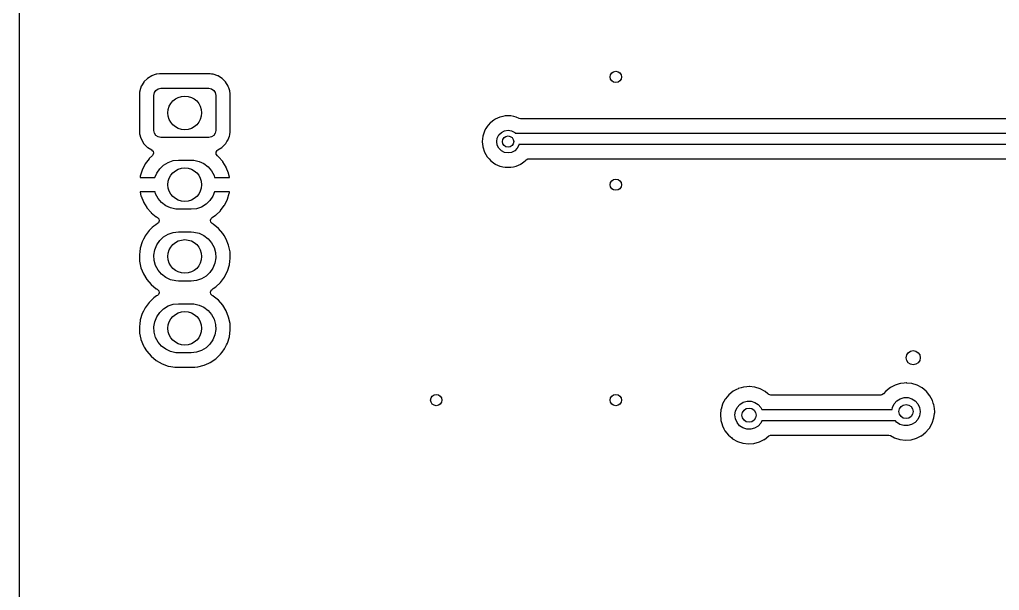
# Model space of a CAD drawing. Extents: x 61 to 228, y -146 to -45.
# Drawn here: x 61.47 to 96.11, y -105.79 to -85.6 of the extents above; entities that cross this region are included whole.
import ezdxf

# ---------------------------------------------------------------- set-up
doc = ezdxf.new("R2010")
doc.units = 0
doc.layers.add('BLACK', color=7, linetype='CONTINUOUS')

msp = doc.modelspace()

# ---------------------------------------------------------------- linework, layer by layer
at = {"layer": 'BLACK', "linetype": 'CONTINUOUS'}
for p, q in [((61.4685, -145.415), (61.4685, -45.0845)), ((66.1411, -87.5884), (65.9907, -87.6815)), ((66.2269, -87.5598), (66.1411, -87.5884)), ((66.3023, -87.5347), (66.2269, -87.5598)), ((66.3088, -87.5325), (66.3023, -87.5347)), ((66.3023, -87.5347), (66.3023, -87.5347)), ((66.3157, -87.5318), (66.3088, -87.5325)), ((66.4113, -87.5218), (66.3157, -87.5318)), ((66.3157, -87.5318), (66.3157, -87.5318)), ((66.4114, -87.5218), (66.4113, -87.5218)), ((66.4146, -87.5215), (66.4114, -87.5218)), ((68.2054, -87.5215), (66.4146, -87.5215)), ((68.2542, -87.5265), (68.2054, -87.5215)), ((68.303, -87.5315), (68.2542, -87.5265)), ((68.3099, -87.5322), (68.303, -87.5315)), ((68.303, -87.5315), (68.303, -87.5315)), ((68.3164, -87.5344), (68.3099, -87.5322)), ((68.3173, -87.5347), (68.3164, -87.5344)), ((68.3164, -87.5344), (68.3164, -87.5344)), ((68.4777, -87.5879), (68.3173, -87.5347)), ((68.484, -87.5917), (68.4777, -87.5879)), ((68.5758, -87.6483), (68.484, -87.5917)), ((68.484, -87.5917), (68.484, -87.5917)), ((68.6283, -87.6807), (68.5758, -87.6483)), ((65.7729, -87.9573), (65.7172, -88.1251)), ((65.7795, -87.9465), (65.7729, -87.9573)), ((65.8619, -87.8129), (65.7795, -87.9465)), ((65.8657, -87.8067), (65.8619, -87.8129)), ((65.8619, -87.8129), (65.8619, -87.8129)), ((65.9907, -87.6815), (65.8657, -87.8067)), ((68.7535, -87.8057), (68.6283, -87.6807)), ((68.8465, -87.9561), (68.7535, -87.8057)), ((68.8489, -87.963), (68.8465, -87.9561)), ((68.8679, -88.02), (68.8489, -87.963)), ((65.7133, -88.1632), (65.7065, -88.2296)), ((65.7065, -88.2296), (65.7065, -89.5704)), ((65.7165, -88.132), (65.7133, -88.1632)), ((65.7172, -88.1251), (65.7165, -88.132)), ((65.7165, -88.132), (65.7165, -88.132)), ((66.215, -88.28), (66.234, -88.1843)), ((66.215, -89.52), (66.215, -88.28)), ((66.234, -88.1843), (66.2882, -88.1032)), ((66.2882, -88.1032), (66.3693, -88.049)), ((66.3693, -88.049), (66.465, -88.03)), ((66.465, -88.03), (68.155, -88.03)), ((68.155, -88.03), (68.2507, -88.049)), ((68.2507, -88.049), (68.3318, -88.1032)), ((68.3318, -88.1032), (68.386, -88.1843)), ((68.386, -88.1843), (68.405, -88.28)), ((68.405, -88.28), (68.405, -89.52)), ((68.9025, -88.1238), (68.8679, -88.02)), ((68.9032, -88.1307), (68.9025, -88.1238)), ((68.9121, -88.2164), (68.9032, -88.1307)), ((68.9032, -88.1307), (68.9032, -88.1307)), ((68.9135, -88.2296), (68.9121, -88.2164)), ((68.9135, -89.5704), (68.9135, -88.2296)), ((78.5511, -89.0274), (78.4577, -89.0472)), ((78.6381, -89.0089), (78.5511, -89.0274)), ((78.6445, -89.0075), (78.6381, -89.0089)), ((78.6381, -89.0089), (78.6381, -89.0089)), ((78.8355, -89.0075), (78.6445, -89.0075)), ((78.8419, -89.0089), (78.8355, -89.0075)), ((78.9447, -89.0307), (78.8419, -89.0089)), ((78.8419, -89.0089), (78.8419, -89.0089)), ((79.0223, -89.0472), (78.9447, -89.0307)), ((78.001, -89.3791), (77.9555, -89.4578)), ((78.0419, -89.3336), (78.001, -89.3791)), ((78.1243, -89.242), (78.0419, -89.3336)), ((78.1287, -89.2371), (78.1243, -89.242)), ((78.1243, -89.242), (78.1243, -89.242)), ((78.2327, -89.1616), (78.1287, -89.2371)), ((78.2779, -89.1288), (78.2327, -89.1616)), ((78.2832, -89.1249), (78.2779, -89.1288)), ((78.2779, -89.1288), (78.2779, -89.1288)), ((78.2893, -89.1222), (78.2832, -89.1249)), ((78.4517, -89.0499), (78.2893, -89.1222)), ((78.2893, -89.1222), (78.2893, -89.1222)), ((78.4577, -89.0472), (78.4517, -89.0499)), ((78.4517, -89.0499), (78.4517, -89.0499)), ((79.0283, -89.0499), (79.0223, -89.0472)), ((79.1297, -89.095), (79.0283, -89.0499)), ((79.0283, -89.0499), (79.0283, -89.0499)), ((79.1809, -89.1059), (79.1297, -89.095)), ((99.7092, -89.1059), (79.1809, -89.1059)), ((65.7065, -89.5704), (65.7068, -89.5736)), ((65.7068, -89.5736), (65.7068, -89.5737)), ((65.7068, -89.5737), (65.7137, -89.6396)), ((65.7137, -89.6396), (65.7175, -89.6762)), ((65.7175, -89.6762), (65.7197, -89.6827)), ((65.7197, -89.6827), (65.7197, -89.6827)), ((65.7197, -89.6827), (65.7452, -89.7592)), ((66.234, -89.6157), (66.215, -89.52)), ((66.2882, -89.6968), (66.234, -89.6157)), ((66.3693, -89.751), (66.2882, -89.6968)), ((68.3318, -89.6968), (68.2507, -89.751)), ((68.386, -89.6157), (68.3318, -89.6968)), ((68.405, -89.52), (68.386, -89.6157)), ((68.8471, -89.8427), (68.8872, -89.7219)), ((68.8872, -89.7219), (68.9006, -89.6814)), ((68.9006, -89.6814), (68.9028, -89.6749)), ((68.9006, -89.6814), (68.9006, -89.6814)), ((68.9028, -89.6749), (68.9135, -89.5704)), ((77.8465, -89.7261), (77.8265, -89.916)), ((77.9055, -89.5444), (77.8465, -89.7261)), ((77.9095, -89.5375), (77.9055, -89.5444)), ((77.9555, -89.4578), (77.9095, -89.5375)), ((78.3596, -89.7924), (78.4164, -89.6809)), ((78.4164, -89.6809), (78.5049, -89.5924)), ((78.5049, -89.5924), (78.6164, -89.5356)), ((78.6164, -89.5356), (78.74, -89.516)), ((78.74, -89.516), (78.8636, -89.5356)), ((78.8636, -89.5356), (78.9751, -89.5924)), ((78.9751, -89.5924), (78.9971, -89.6144)), ((78.9971, -89.6144), (100.103, -89.6144)), ((65.7452, -89.7592), (65.7734, -89.8439)), ((65.7734, -89.8439), (65.8665, -89.9943)), ((65.8665, -89.9943), (65.9917, -90.1193)), ((66.465, -89.77), (66.3693, -89.751)), ((68.155, -89.77), (66.465, -89.77)), ((68.2507, -89.751), (68.155, -89.77)), ((68.6293, -90.1185), (68.7543, -89.9933)), ((68.7543, -89.9933), (68.7581, -89.9871)), ((68.7581, -89.9871), (68.802, -89.916)), ((68.802, -89.916), (68.8433, -89.849)), ((68.8433, -89.849), (68.8471, -89.8427)), ((68.8433, -89.849), (68.8433, -89.849)), ((77.8265, -89.916), (77.8272, -89.9226)), ((77.8272, -89.9226), (77.8449, -90.0907)), ((78.34, -89.916), (78.3596, -89.7924)), ((78.3596, -90.0396), (78.34, -89.916)), ((78.4164, -90.1511), (78.3596, -90.0396)), ((79.1204, -90.0396), (79.0636, -90.1511)), ((79.1244, -90.0144), (79.1204, -90.0396)), ((100.105, -90.0144), (79.1244, -90.0144)), ((65.9917, -90.1193), (65.9979, -90.1231)), ((65.9979, -90.1231), (65.9979, -90.1231)), ((65.9979, -90.1231), (66.1423, -90.2121)), ((66.1662, -90.412), (66.0531, -90.5199)), ((66.1423, -90.2121), (66.141, -90.2141)), ((66.141, -90.2141), (66.1858, -90.2535)), ((66.1847, -90.3898), (66.1662, -90.412)), ((66.2052, -90.3218), (66.1847, -90.3898)), ((66.1858, -90.2535), (66.2052, -90.3218)), ((68.4198, -90.2882), (68.4565, -90.2274)), ((68.4217, -90.3592), (68.4198, -90.2882)), ((68.4617, -90.4178), (68.4217, -90.3592)), ((68.4565, -90.2274), (68.4793, -90.2122)), ((68.495, -90.4451), (68.4617, -90.4178)), ((68.4789, -90.2116), (68.6231, -90.1223)), ((68.4793, -90.2122), (68.4789, -90.2116)), ((68.6231, -90.1223), (68.6293, -90.1185)), ((77.8449, -90.0907), (77.8465, -90.1059)), ((77.8465, -90.1059), (77.9055, -90.2876)), ((77.9055, -90.2876), (78.001, -90.4529)), ((78.5049, -90.2396), (78.4164, -90.1511)), ((78.6164, -90.2964), (78.5049, -90.2396)), ((78.74, -90.316), (78.6164, -90.2964)), ((78.8636, -90.2964), (78.74, -90.316)), ((78.9751, -90.2396), (78.8636, -90.2964)), ((79.0636, -90.1511), (78.9751, -90.2396)), ((65.9072, -90.716), (65.806, -90.9149)), ((65.9128, -90.707), (65.9072, -90.716)), ((66.046, -90.5279), (65.9128, -90.707)), ((66.0531, -90.5199), (66.046, -90.5279)), ((66.4225, -90.8761), (66.559, -90.747)), ((66.559, -90.747), (66.7201, -90.6502)), ((66.7201, -90.6502), (66.8982, -90.5903)), ((66.8982, -90.5903), (67.085, -90.57)), ((67.085, -90.57), (67.535, -90.57)), ((67.535, -90.57), (67.632, -90.5754)), ((67.632, -90.5754), (67.8154, -90.6164)), ((67.8154, -90.6164), (67.9857, -90.6958)), ((67.9857, -90.6958), (68.135, -90.81)), ((68.5027, -90.4526), (68.495, -90.4451)), ((68.6489, -90.6211), (68.5027, -90.4526)), ((68.6552, -90.6297), (68.6489, -90.6211)), ((68.771, -90.8205), (68.6552, -90.6297)), ((78.001, -90.4529), (78.0054, -90.4579)), ((78.0054, -90.4579), (78.0054, -90.4579)), ((78.0054, -90.4579), (78.068, -90.5273)), ((78.068, -90.5273), (78.1287, -90.5949)), ((78.1287, -90.5949), (78.183, -90.6343)), ((78.183, -90.6343), (78.2778, -90.7031)), ((78.2778, -90.7031), (78.2832, -90.7071)), ((78.2832, -90.7071), (78.2893, -90.7098)), ((78.2893, -90.7098), (78.2893, -90.7098)), ((78.2893, -90.7098), (78.4517, -90.7821)), ((79.0283, -90.7821), (79.1907, -90.7098)), ((79.1907, -90.7098), (79.1968, -90.7071)), ((79.1907, -90.7098), (79.1907, -90.7098)), ((79.1968, -90.7071), (79.2021, -90.7032)), ((79.2021, -90.7032), (79.3459, -90.5987)), ((79.3459, -90.5987), (79.3513, -90.5949)), ((79.3459, -90.5987), (79.3459, -90.5987)), ((79.3513, -90.5949), (79.3557, -90.59)), ((79.3557, -90.59), (79.3785, -90.5646)), ((79.3557, -90.59), (79.3557, -90.59)), ((79.3785, -90.5646), (79.439, -90.5273)), ((79.439, -90.5273), (79.4721, -90.5229)), ((79.4721, -90.5229), (99.7092, -90.5229)), ((65.802, -90.9248), (65.7359, -91.1379)), ((65.806, -90.9149), (65.802, -90.9248)), ((66.2551, -91.186), (66.3168, -91.0316)), ((66.3168, -91.0316), (66.4225, -90.8761)), ((68.135, -90.81), (68.2563, -90.9535)), ((68.2563, -90.9535), (68.3439, -91.1197)), ((68.7757, -90.83), (68.771, -90.8205)), ((68.8577, -91.0376), (68.7757, -90.83)), ((68.8607, -91.0478), (68.8577, -91.0376)), ((68.8867, -91.1714), (68.8607, -91.0478)), ((78.4517, -90.7821), (78.4577, -90.7848)), ((78.4577, -90.7848), (78.5511, -90.8046)), ((78.5511, -90.8046), (78.6381, -90.8231)), ((78.6381, -90.8231), (78.6381, -90.8231)), ((78.6381, -90.8231), (78.6445, -90.8245)), ((78.6445, -90.8245), (78.8355, -90.8245)), ((78.8355, -90.8245), (78.8419, -90.8231)), ((78.8419, -90.8231), (78.9289, -90.8046)), ((78.8419, -90.8231), (78.8419, -90.8231)), ((78.9289, -90.8046), (79.0223, -90.7848)), ((79.0223, -90.7848), (79.0283, -90.7821)), ((65.7336, -91.1483), (65.731, -91.168)), ((65.731, -91.168), (65.7332, -91.1822)), ((65.7332, -91.1822), (65.7463, -91.186)), ((65.7359, -91.1379), (65.7336, -91.1483)), ((65.7463, -91.186), (66.2551, -91.186)), ((68.3439, -91.1197), (68.3622, -91.186)), ((68.3622, -91.186), (68.8716, -91.186)), ((68.8716, -91.186), (68.8852, -91.182)), ((68.8852, -91.182), (68.8867, -91.1714)), ((65.7348, -91.698), (65.7333, -91.7086)), ((65.7333, -91.7086), (65.7593, -91.8322)), ((65.7484, -91.694), (65.7348, -91.698)), ((66.2578, -91.694), (65.7484, -91.694)), ((66.2761, -91.7603), (66.2578, -91.694)), ((66.3637, -91.9265), (66.2761, -91.7603)), ((68.3649, -91.694), (68.3032, -91.8484)), ((68.8737, -91.694), (68.3649, -91.694)), ((68.818, -91.9552), (68.8841, -91.7421)), ((68.8868, -91.6978), (68.8737, -91.694)), ((68.8841, -91.7421), (68.8864, -91.7317)), ((68.8864, -91.7317), (68.889, -91.712)), ((68.889, -91.712), (68.8868, -91.6978)), ((65.7593, -91.8322), (65.7623, -91.8424)), ((65.7623, -91.8424), (65.8443, -92.05)), ((65.8443, -92.05), (65.849, -92.0595)), ((65.849, -92.0595), (65.9648, -92.2503)), ((66.485, -92.07), (66.3637, -91.9265)), ((66.6343, -92.1842), (66.485, -92.07)), ((68.061, -92.133), (67.8999, -92.2298)), ((68.1975, -92.0039), (68.061, -92.133)), ((68.3032, -91.8484), (68.1975, -92.0039)), ((68.7128, -92.164), (68.814, -91.9651)), ((68.814, -91.9651), (68.818, -91.9552)), ((65.9648, -92.2503), (65.9711, -92.2589)), ((65.9711, -92.2589), (66.1173, -92.4274)), ((66.1173, -92.4274), (66.125, -92.4349)), ((66.125, -92.4349), (66.2975, -92.5764)), ((66.8046, -92.2636), (66.6343, -92.1842)), ((66.988, -92.3046), (66.8046, -92.2636)), ((67.085, -92.31), (66.988, -92.3046)), ((67.535, -92.31), (67.085, -92.31)), ((67.7218, -92.2897), (67.535, -92.31)), ((67.8999, -92.2298), (67.7218, -92.2897)), ((68.4054, -92.5141), (68.5669, -92.3601)), ((68.5669, -92.3601), (68.574, -92.3521)), ((68.574, -92.3521), (68.7072, -92.173)), ((68.7072, -92.173), (68.7128, -92.164)), ((66.347, -92.815), (66.288, -92.8547)), ((66.2975, -92.5764), (66.3063, -92.5824)), ((66.3063, -92.5824), (66.339, -92.601)), ((66.339, -92.601), (66.3883, -92.6521)), ((66.3762, -92.7878), (66.347, -92.815)), ((66.4021, -92.7217), (66.3762, -92.7878)), ((66.3883, -92.6521), (66.4021, -92.7217)), ((68.2178, -92.6977), (68.2438, -92.6316)), ((68.2317, -92.7673), (68.2178, -92.6977)), ((68.281, -92.8184), (68.2317, -92.7673)), ((68.2438, -92.6316), (68.273, -92.6044)), ((68.273, -92.6044), (68.3972, -92.5208)), ((68.314, -92.8372), (68.281, -92.8184)), ((68.3186, -92.8398), (68.314, -92.8372)), ((68.314, -92.8372), (68.314, -92.8372)), ((68.4995, -92.9882), (68.3186, -92.8398)), ((68.3972, -92.5208), (68.4054, -92.5141)), ((66.0488, -93.0633), (65.9092, -93.251)), ((66.1607, -92.9566), (66.0488, -93.0633)), ((66.2142, -92.9055), (66.1607, -92.9566)), ((66.2181, -92.9018), (66.2142, -92.9055)), ((66.2142, -92.9055), (66.2142, -92.9055)), ((66.288, -92.8547), (66.2181, -92.9018)), ((66.559, -93.287), (66.7201, -93.1902)), ((66.7201, -93.1902), (66.8982, -93.1303)), ((66.8982, -93.1303), (67.085, -93.11)), ((67.085, -93.11), (67.535, -93.11)), ((67.535, -93.11), (67.632, -93.1154)), ((67.632, -93.1154), (67.8154, -93.1564)), ((67.8154, -93.1564), (67.9857, -93.2358)), ((68.6528, -93.1649), (68.4995, -92.9882)), ((68.6556, -93.1694), (68.6528, -93.1649)), ((68.6983, -93.2398), (68.6556, -93.1694)), ((68.6556, -93.1694), (68.6556, -93.1694)), ((65.8032, -93.4595), (65.7338, -93.6829)), ((65.8488, -93.3698), (65.8032, -93.4595)), ((65.9068, -93.2557), (65.8488, -93.3698)), ((65.9092, -93.251), (65.9068, -93.2557)), ((65.9068, -93.2557), (65.9068, -93.2557)), ((66.3168, -93.5716), (66.4225, -93.4161)), ((66.4225, -93.4161), (66.559, -93.287)), ((67.9857, -93.2358), (68.135, -93.35)), ((68.135, -93.35), (68.2563, -93.4935)), ((68.2563, -93.4935), (68.3439, -93.6597)), ((68.7742, -93.3649), (68.6983, -93.2398)), ((68.8601, -93.5824), (68.7742, -93.3649)), ((65.7161, -93.8167), (65.7031, -93.9148)), ((65.7331, -93.6882), (65.7161, -93.8167)), ((65.7338, -93.6829), (65.7331, -93.6882)), ((65.7331, -93.6882), (65.7331, -93.6882)), ((66.2164, -93.9314), (66.247, -93.746)), ((66.247, -93.746), (66.3168, -93.5716)), ((68.3439, -93.6597), (68.3938, -93.8409)), ((68.3938, -93.8409), (68.4036, -94.0286)), ((68.9082, -93.8114), (68.8601, -93.5824)), ((68.9169, -94.0452), (68.9082, -93.8114)), ((65.7031, -93.9148), (65.7118, -94.1486)), ((65.7118, -94.1486), (65.7599, -94.3776)), ((66.2262, -94.1191), (66.2164, -93.9314)), ((66.2761, -94.3003), (66.2262, -94.1191)), ((68.373, -94.214), (68.3032, -94.3884)), ((68.4036, -94.0286), (68.373, -94.214)), ((68.8862, -94.2771), (68.9032, -94.1486)), ((68.9032, -94.1486), (68.9162, -94.0505)), ((68.9162, -94.0505), (68.9169, -94.0452)), ((68.9162, -94.0505), (68.9162, -94.0505)), ((65.7599, -94.3776), (65.8458, -94.5951)), ((66.3637, -94.4665), (66.2761, -94.3003)), ((66.485, -94.61), (66.3637, -94.4665)), ((68.1975, -94.5439), (68.061, -94.673)), ((68.3032, -94.3884), (68.1975, -94.5439)), ((68.7664, -94.5997), (68.8144, -94.5053)), ((68.8144, -94.5053), (68.8168, -94.5005)), ((68.8144, -94.5053), (68.8144, -94.5053)), ((68.8168, -94.5005), (68.8862, -94.2771)), ((65.8458, -94.5951), (65.9672, -94.7951)), ((65.9672, -94.7951), (66.1205, -94.9718)), ((66.6343, -94.7242), (66.485, -94.61)), ((66.8046, -94.8036), (66.6343, -94.7242)), ((66.988, -94.8446), (66.8046, -94.8036)), ((67.085, -94.85), (66.988, -94.8446)), ((67.535, -94.85), (67.085, -94.85)), ((67.7218, -94.8297), (67.535, -94.85)), ((67.8999, -94.7698), (67.7218, -94.8297)), ((68.061, -94.673), (67.8999, -94.7698)), ((68.4019, -95.0582), (68.5712, -94.8967)), ((68.5712, -94.8967), (68.7108, -94.709)), ((68.7108, -94.709), (68.7664, -94.5997)), ((66.1205, -94.9718), (66.3014, -95.1202)), ((66.3014, -95.1202), (66.306, -95.1228)), ((66.306, -95.1228), (66.306, -95.1228)), ((66.306, -95.1228), (66.3385, -95.1413)), ((66.3385, -95.1413), (66.3878, -95.1924)), ((66.4017, -95.262), (66.3757, -95.3281)), ((66.3878, -95.1924), (66.4017, -95.262)), ((68.2183, -95.238), (68.2443, -95.1719)), ((68.2322, -95.3076), (68.2183, -95.238)), ((68.2443, -95.1719), (68.2734, -95.1447)), ((68.2734, -95.1447), (68.3149, -95.1168)), ((68.3149, -95.1168), (68.4019, -95.0582)), ((66.0488, -95.6033), (65.9092, -95.791)), ((66.2181, -95.4418), (66.0488, -95.6033)), ((66.3141, -95.3772), (66.2181, -95.4418)), ((66.3465, -95.3553), (66.3141, -95.3772)), ((66.3757, -95.3281), (66.3465, -95.3553)), ((68.2815, -95.3587), (68.2322, -95.3076)), ((68.314, -95.3772), (68.2815, -95.3587)), ((68.3186, -95.3798), (68.314, -95.3772)), ((68.314, -95.3772), (68.314, -95.3772)), ((68.4995, -95.5282), (68.3186, -95.3798)), ((68.6528, -95.7049), (68.4995, -95.5282)), ((65.8488, -95.9098), (65.8032, -95.9995)), ((65.9068, -95.7957), (65.8488, -95.9098)), ((65.9092, -95.791), (65.9068, -95.7957)), ((65.9068, -95.7957), (65.9068, -95.7957)), ((66.3168, -96.1116), (66.4225, -95.9561)), ((66.4225, -95.9561), (66.559, -95.827)), ((66.559, -95.827), (66.7201, -95.7302)), ((66.7201, -95.7302), (66.8982, -95.6703)), ((66.8982, -95.6703), (67.085, -95.65)), ((67.085, -95.65), (67.535, -95.65)), ((67.535, -95.65), (67.632, -95.6554)), ((67.632, -95.6554), (67.8154, -95.6964)), ((67.8154, -95.6964), (67.9857, -95.7758)), ((67.9857, -95.7758), (68.135, -95.89)), ((68.135, -95.89), (68.2563, -96.0335)), ((68.7742, -95.9049), (68.6528, -95.7049)), ((68.8601, -96.1224), (68.7742, -95.9049)), ((65.7331, -96.2282), (65.7161, -96.3567)), ((65.7338, -96.2229), (65.7331, -96.2282)), ((65.7331, -96.2282), (65.7331, -96.2282)), ((65.8032, -95.9995), (65.7338, -96.2229)), ((66.2164, -96.4714), (66.247, -96.286)), ((66.247, -96.286), (66.3168, -96.1116)), ((68.2563, -96.0335), (68.3439, -96.1997)), ((68.3439, -96.1997), (68.3938, -96.3809)), ((68.9082, -96.3514), (68.8601, -96.1224)), ((65.7161, -96.3567), (65.7031, -96.4548)), ((65.7031, -96.4548), (65.7118, -96.6886)), ((66.2262, -96.6591), (66.2164, -96.4714)), ((68.4036, -96.5686), (68.373, -96.754)), ((68.3938, -96.3809), (68.4036, -96.5686)), ((68.9032, -96.6886), (68.9162, -96.5905)), ((68.9169, -96.5852), (68.9082, -96.3514)), ((68.9162, -96.5905), (68.9169, -96.5852)), ((68.9162, -96.5905), (68.9162, -96.5905)), ((65.7118, -96.6886), (65.7129, -96.6938)), ((65.7129, -96.6938), (65.7564, -96.901)), ((65.7564, -96.901), (65.7599, -96.9176)), ((65.7599, -96.9176), (65.8458, -97.1351)), ((66.2761, -96.8403), (66.2262, -96.6591)), ((66.3637, -97.0065), (66.2761, -96.8403)), ((68.3032, -96.9284), (68.1975, -97.0839)), ((68.373, -96.754), (68.3032, -96.9284)), ((68.8168, -97.0405), (68.8862, -96.8171)), ((68.8862, -96.8171), (68.9032, -96.6886)), ((65.8458, -97.1351), (65.8763, -97.1854)), ((65.8763, -97.1854), (65.9558, -97.3165)), ((65.9558, -97.3165), (65.9672, -97.3351)), ((65.9672, -97.3351), (66.1205, -97.5118)), ((66.485, -97.15), (66.3637, -97.0065)), ((66.6343, -97.2642), (66.485, -97.15)), ((66.8046, -97.3436), (66.6343, -97.2642)), ((66.988, -97.3846), (66.8046, -97.3436)), ((67.8999, -97.3098), (67.7218, -97.3697)), ((68.061, -97.213), (67.8999, -97.3098)), ((68.1975, -97.0839), (68.061, -97.213)), ((68.6257, -97.3634), (68.7108, -97.249)), ((68.7108, -97.249), (68.7261, -97.2189)), ((68.7261, -97.2189), (68.7828, -97.1075)), ((68.7828, -97.1075), (68.8144, -97.0453)), ((68.8144, -97.0453), (68.8168, -97.0405)), ((68.8144, -97.0453), (68.8144, -97.0453)), ((66.1205, -97.5118), (66.3014, -97.6602)), ((66.3014, -97.6602), (66.5047, -97.7759)), ((67.085, -97.39), (66.988, -97.3846)), ((67.535, -97.39), (67.085, -97.39)), ((67.7218, -97.3697), (67.535, -97.39)), ((68.2078, -97.7288), (68.4019, -97.5982)), ((68.4019, -97.5982), (68.5712, -97.4367)), ((68.5712, -97.4367), (68.6257, -97.3634)), ((66.5047, -97.7759), (66.7246, -97.8557)), ((66.7246, -97.8557), (66.7298, -97.8567)), ((66.7298, -97.8567), (66.7298, -97.8567)), ((66.7298, -97.8567), (66.811, -97.8713)), ((66.811, -97.8713), (66.9548, -97.8973)), ((66.9548, -97.8973), (66.9589, -97.8975)), ((66.9589, -97.8975), (66.9589, -97.8975)), ((66.9589, -97.8975), (66.9778, -97.8984)), ((66.9778, -97.8984), (66.9778, -97.8984)), ((66.9778, -97.8984), (66.9793, -97.8985)), ((66.9793, -97.8985), (67.5937, -97.8985)), ((67.5937, -97.8985), (67.6616, -97.8927)), ((67.6616, -97.8927), (67.7628, -97.8842)), ((67.7628, -97.8842), (67.7681, -97.8837)), ((67.7628, -97.8842), (67.7628, -97.8842)), ((67.7681, -97.8837), (67.7733, -97.8824)), ((67.7733, -97.8824), (67.9894, -97.8263)), ((67.7733, -97.8824), (67.7733, -97.8824)), ((67.9894, -97.8263), (67.9945, -97.8249)), ((67.9894, -97.8263), (67.9894, -97.8263)), ((67.9945, -97.8249), (67.9994, -97.8227)), ((67.9994, -97.8227), (68.1592, -97.7507)), ((67.9994, -97.8227), (67.9994, -97.8227)), ((68.1592, -97.7507), (68.2078, -97.7288)), ((86.8227, -98.6837), (86.7046, -98.7454)), ((86.8744, -98.6567), (86.8227, -98.6837)), ((86.8799, -98.6538), (86.8744, -98.6567)), ((86.8744, -98.6567), (86.8744, -98.6567)), ((86.9869, -98.6223), (86.8799, -98.6538)), ((87.0637, -98.5997), (86.9869, -98.6223)), ((87.0696, -98.598), (87.0637, -98.5997)), ((87.0637, -98.5997), (87.0637, -98.5997)), ((87.0757, -98.5974), (87.0696, -98.598)), ((87.0758, -98.5974), (87.0757, -98.5974)), ((87.1841, -98.5876), (87.0758, -98.5974)), ((87.2666, -98.58), (87.1841, -98.5876)), ((87.2727, -98.5807), (87.2666, -98.58)), ((87.4571, -98.6001), (87.2727, -98.5807)), ((87.2727, -98.5807), (87.2727, -98.5807)), ((87.4633, -98.6007), (87.4571, -98.6001)), ((87.4571, -98.6001), (87.4571, -98.6001)), ((87.6522, -98.6592), (87.4633, -98.6007)), ((87.8262, -98.7533), (87.6522, -98.6592)), ((92.2567, -98.6184), (92.1026, -98.7424)), ((92.356, -98.5665), (92.2567, -98.6184)), ((92.4265, -98.5297), (92.356, -98.5665)), ((92.432, -98.5268), (92.4265, -98.5297)), ((92.4265, -98.5297), (92.4265, -98.5297)), ((92.5732, -98.4852), (92.432, -98.5268)), ((92.6158, -98.4727), (92.5732, -98.4852)), ((92.6217, -98.471), (92.6158, -98.4727)), ((92.6158, -98.4727), (92.6158, -98.4727)), ((92.6278, -98.4704), (92.6217, -98.471)), ((92.6279, -98.4704), (92.6278, -98.4704)), ((92.7425, -98.46), (92.6279, -98.4704)), ((92.8187, -98.453), (92.7425, -98.46)), ((92.8248, -98.4537), (92.8187, -98.453)), ((92.8456, -98.4559), (92.8248, -98.4537)), ((92.8248, -98.4537), (92.8248, -98.4537)), ((93.0092, -98.4731), (92.8456, -98.4559)), ((93.0154, -98.4737), (93.0092, -98.4731)), ((93.0092, -98.4731), (93.0092, -98.4731)), ((93.2043, -98.5322), (93.0154, -98.4737)), ((93.3783, -98.6263), (93.2043, -98.5322)), ((93.383, -98.6302), (93.3783, -98.6263)), ((93.5189, -98.7426), (93.383, -98.6302)), ((93.383, -98.6302), (93.383, -98.6302)), ((86.4204, -99.0263), (86.3736, -99.1114)), ((86.4233, -99.0209), (86.4204, -99.0263)), ((86.4204, -99.0263), (86.4204, -99.0263)), ((86.5505, -98.8694), (86.4233, -99.0209)), ((86.7046, -98.7454), (86.5505, -98.8694)), ((87.8309, -98.7572), (87.8262, -98.7533)), ((87.9309, -98.8399), (87.8309, -98.7572)), ((87.8309, -98.7572), (87.8309, -98.7572)), ((87.9434, -98.8502), (87.9309, -98.8399)), ((87.9503, -98.856), (87.9434, -98.8502)), ((87.9625, -98.8649), (87.9503, -98.856)), ((88.0307, -98.8849), (87.9625, -98.8649)), ((91.9242, -98.8849), (88.0307, -98.8849)), ((91.9616, -98.8792), (91.9242, -98.8849)), ((92.0207, -98.8399), (91.9616, -98.8792)), ((92.1026, -98.7424), (92.0207, -98.8399)), ((92.4875, -99.0856), (92.6074, -99.01)), ((92.6074, -99.01), (92.7437, -98.971)), ((92.7437, -98.971), (92.8855, -98.9719)), ((92.8855, -98.9719), (93.0213, -99.0125)), ((93.0213, -99.0125), (93.1403, -99.0896)), ((93.5307, -98.7523), (93.5189, -98.7426)), ((93.5346, -98.7571), (93.5307, -98.7523)), ((93.5346, -98.7572), (93.5346, -98.7571)), ((93.5346, -98.7571), (93.5346, -98.7571)), ((93.6557, -98.9056), (93.5346, -98.7572)), ((93.7485, -99.0802), (93.6557, -98.9056)), ((93.7736, -99.1634), (93.7485, -99.0802)), ((86.2683, -99.3827), (86.2462, -99.5793)), ((86.2701, -99.3768), (86.2683, -99.3827)), ((86.3262, -99.2001), (86.2701, -99.3768)), ((86.3281, -99.1942), (86.3262, -99.2001)), ((86.3262, -99.2001), (86.3262, -99.2001)), ((86.3736, -99.1114), (86.3281, -99.1942)), ((86.7813, -99.4472), (86.8416, -99.3189)), ((86.8416, -99.3189), (86.9354, -99.2126)), ((86.9354, -99.2126), (87.0553, -99.137)), ((87.0553, -99.137), (87.1916, -99.098)), ((87.1916, -99.098), (87.3334, -99.0989)), ((87.3334, -99.0989), (87.4692, -99.1395)), ((87.4692, -99.1395), (87.5882, -99.2166)), ((87.5882, -99.2166), (87.6807, -99.324)), ((87.6807, -99.324), (87.7123, -99.3934)), ((87.7123, -99.3934), (92.3221, -99.3934)), ((92.3221, -99.3934), (92.3334, -99.3202)), ((92.3334, -99.3202), (92.3937, -99.1919)), ((92.3937, -99.1919), (92.4875, -99.0856)), ((93.1403, -99.0896), (93.2328, -99.197)), ((93.2328, -99.197), (93.2915, -99.3261)), ((93.2915, -99.3261), (93.3116, -99.4664)), ((93.7946, -99.2328), (93.7736, -99.1634)), ((93.8057, -99.2696), (93.7946, -99.2328)), ((93.825, -99.4664), (93.8057, -99.2696)), ((86.2462, -99.5793), (86.2496, -99.619)), ((86.2496, -99.619), (86.2586, -99.727)), ((86.2586, -99.727), (86.2628, -99.7763)), ((86.2628, -99.7763), (86.2742, -99.8161)), ((86.7595, -99.5873), (86.7813, -99.4472)), ((86.7779, -99.7279), (86.7595, -99.5873)), ((86.835, -99.8576), (86.7779, -99.7279)), ((93.2261, -99.746), (93.131, -99.8511)), ((93.2879, -99.6184), (93.2261, -99.746)), ((93.3115, -99.4786), (93.2879, -99.6184)), ((93.3116, -99.4664), (93.3115, -99.4786)), ((93.7374, -99.8786), (93.7998, -99.6909)), ((93.7998, -99.6909), (93.8193, -99.5365)), ((93.8193, -99.5365), (93.8246, -99.4947)), ((93.8246, -99.4947), (93.825, -99.4664)), ((86.2742, -99.8161), (86.2954, -99.8902)), ((86.2954, -99.8902), (86.3173, -99.9664)), ((86.3173, -99.9664), (86.3201, -99.9719)), ((86.3201, -99.9719), (86.3722, -100.073)), ((86.3722, -100.073), (86.4077, -100.142)), ((86.9262, -99.9661), (86.835, -99.8576)), ((87.0442, -100.045), (86.9262, -99.9661)), ((87.1796, -100.087), (87.0442, -100.045)), ((87.3213, -100.09), (87.1796, -100.087)), ((87.4581, -100.052), (87.3213, -100.09)), ((87.5789, -99.9781), (87.4581, -100.052)), ((87.674, -99.873), (87.5789, -99.9781)), ((87.7126, -99.7934), (87.674, -99.873)), ((92.4399, -99.7934), (87.7126, -99.7934)), ((92.4783, -99.8391), (92.4399, -99.7934)), ((92.5963, -99.9177), (92.4783, -99.8391)), ((92.7317, -99.96), (92.5963, -99.9177)), ((92.8734, -99.9626), (92.7317, -99.96)), ((93.0102, -99.9253), (92.8734, -99.9626)), ((93.131, -99.8511), (93.0102, -99.9253)), ((93.5104, -100.2), (93.6119, -100.083)), ((93.6119, -100.083), (93.6356, -100.055)), ((93.6356, -100.055), (93.6397, -100.051)), ((93.6356, -100.055), (93.6356, -100.055)), ((93.6397, -100.051), (93.7374, -99.8786)), ((86.4077, -100.142), (86.5305, -100.297)), ((86.5305, -100.297), (86.5352, -100.301)), ((86.5352, -100.301), (86.5352, -100.301)), ((86.5352, -100.301), (86.6475, -100.397)), ((86.6475, -100.397), (86.6812, -100.426)), ((86.6812, -100.426), (86.8538, -100.522)), ((87.6315, -100.535), (87.797, -100.452)), ((87.797, -100.452), (87.8025, -100.449)), ((87.797, -100.452), (87.797, -100.452)), ((87.8025, -100.449), (87.9566, -100.329)), ((87.9566, -100.329), (88.0226, -100.302)), ((88.0226, -100.302), (88.0342, -100.302)), ((88.0342, -100.302), (92.2064, -100.302)), ((92.2064, -100.302), (92.2679, -100.318)), ((92.2679, -100.318), (92.4059, -100.395)), ((92.4059, -100.395), (92.594, -100.456)), ((92.594, -100.456), (92.7904, -100.48)), ((92.7965, -100.479), (92.9814, -100.465)), ((92.9814, -100.465), (92.9876, -100.464)), ((92.9814, -100.465), (92.9814, -100.465)), ((92.9876, -100.464), (93.1781, -100.411)), ((93.1781, -100.411), (93.1836, -100.408)), ((93.1836, -100.408), (93.3491, -100.325)), ((93.1836, -100.408), (93.1836, -100.408)), ((93.3491, -100.325), (93.3546, -100.322)), ((93.3491, -100.325), (93.3491, -100.325)), ((93.3546, -100.322), (93.5104, -100.2)), ((86.8538, -100.522), (87.0419, -100.583)), ((87.0419, -100.583), (87.2383, -100.607)), ((87.2383, -100.607), (87.2444, -100.606)), ((87.2444, -100.606), (87.4293, -100.592)), ((87.2444, -100.606), (87.2444, -100.606)), ((87.4293, -100.592), (87.4355, -100.591)), ((87.4293, -100.592), (87.4293, -100.592)), ((87.4355, -100.591), (87.626, -100.538)), ((87.626, -100.538), (87.6315, -100.535)), ((87.6315, -100.535), (87.6315, -100.535)), ((92.7904, -100.48), (92.7965, -100.479)), ((92.7965, -100.479), (92.7965, -100.479))]:
    msp.add_line(p, q, dxfattribs=at)
at = {"layer": 'BLACK'}
for centre, radius in [((82.55, -87.63), 0.2), ((67.31, -88.9), 0.595), ((78.74, -89.916), 0.2), ((67.31, -91.44), 0.595), ((82.55, -91.44), 0.2), ((67.31, -93.98), 0.595), ((67.31, -96.52), 0.595), ((93.0656, -97.5614), 0.25), ((76.2, -99.06), 0.2), ((82.55, -99.06), 0.2), ((87.2595, -99.5934), 0.25), ((92.8116, -99.4664), 0.25)]:
    msp.add_circle(centre, radius, dxfattribs=at)

doc.saveas('drawing.dxf')
